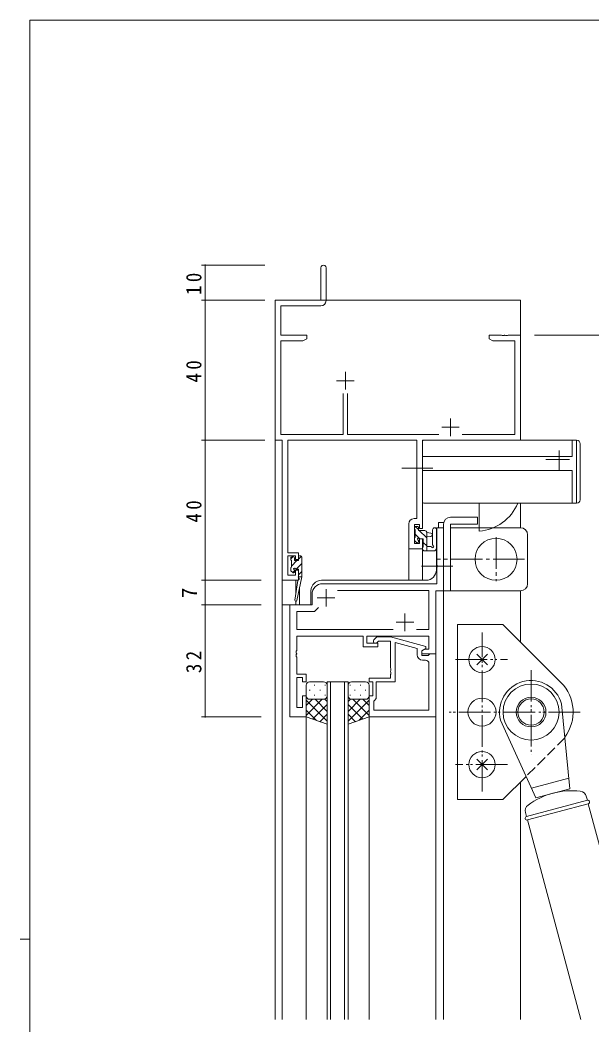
# Model space of a CAD drawing. Units: millimetres on the paper. Extents: x -420 to 373, y -297 to 267.
# Drawn here: x -420.5 to -257.4, y -22.6 to 264.4 of the extents above; entities that cross this region are included whole.
import ezdxf
from ezdxf.enums import TextEntityAlignment as Align

# ---------------------------------------------------------------- set-up
doc = ezdxf.new("R2010")
doc.units = ezdxf.units.MM
for name, pattern in [('CHAIN2', [12, 9, -1, 1, -1]), ('DASHED3', [4, 3, -1]), ('DOUBLE_CHAIN2', [12.8, 9, -1, 0.6, -0.6, 0.6, -1])]:
    doc.linetypes.add(name, pattern=pattern)
for name, color, linetype, lineweight in [('0-1_YKK_ZWAK', 7, 'Continuous', 9), ('0-3_YKK_11', 7, 'Continuous', 9), ('0-4_YKK_12', 2, 'Continuous', 9), ('0-5_YKK_13', 4, 'Continuous', 9), ('0-6_YKK_D', 6, 'Continuous', 9)]:
    doc.layers.add(name, color=color, linetype=linetype, lineweight=lineweight)
doc.styles.add('ＭＳ ゴシック', font='')
doc.styles.get('ＭＳ ゴシック').set_extended_font_data('MS Gothic')

msp = doc.modelspace()

# ---------------------------------------------------------------- linework, layer by layer
at = {"layer": '0-1_YKK_ZWAK'}
for p, q in [((-417.7, -260.575), (-417.7, 264.425)), ((352.3, 264.425), (-417.7, 264.425)), ((-420.5, 1.925), (-417.7, 1.925))]:
    msp.add_line(p, q, dxfattribs=at)
at = {"layer": '0-3_YKK_11'}
for p, q in [((-334.7, 184.425), (-334.7, 193.675)), ((-333.2, 193.675), (-333.2, 184.295)), ((-347.7, 184.425), (-334.7, 184.425)), ((-347.7, 144.425), (-347.7, 184.425)), ((-346.07, 182.795), (-346.07, 174.425)), ((-334.7, 182.795), (-346.07, 182.795)), ((-346.07, 174.425), (-338.7, 174.425)), ((-346.07, 172.795), (-346.07, 146.055)), ((-339.791, 172.795), (-346.07, 172.795)), ((-338.7, 173.425), (-339.791, 172.795)), ((-338.7, 174.425), (-338.7, 173.425)), ((-286.7, 174.425), (-283.158, 174.425)), ((-286.7, 173.425), (-286.7, 174.425)), ((-285.609, 172.795), (-286.7, 173.425)), ((-279.33, 172.795), (-285.609, 172.795)), ((-283.158, 174.425), (-282.975, 174.305)), ((-282.975, 174.305), (-282.425, 174.305)), ((-282.425, 174.305), (-282.242, 174.425)), ((-282.242, 174.425), (-282.158, 174.425)), ((-282.158, 174.425), (-281.975, 174.305)), ((-281.975, 174.305), (-281.425, 174.305)), ((-281.425, 174.305), (-281.242, 174.425)), ((-281.242, 174.425), (-277.7, 174.425)), ((-279.33, 146.055), (-279.33, 172.795)), ((-277.7, 174.425), (-277.7, 144.425)), ((-327.7, 163.925), (-327.7, 158.925)), ((-330.2, 161.425), (-325.2, 161.425)), ((-328.35, 146.055), (-328.35, 157.725)), ((-327.05, 157.725), (-327.05, 146.055)), ((-297.7, 150.625), (-297.7, 145.625)), ((-300.2, 148.125), (-295.2, 148.125)), ((-345.7, 144.425), (-347.7, 144.425)), ((-346.07, 146.055), (-328.35, 146.055)), ((-345.7, 104.425), (-345.7, 144.425)), ((-344.07, 144.425), (-344.07, 112.225)), ((-307.33, 144.425), (-344.07, 144.425)), ((-327.05, 146.055), (-301.05, 146.055)), ((-307.33, 122.025), (-307.33, 144.425)), ((-305.7, 144.425), (-305.7, 119.225)), ((-277.7, 144.425), (-305.7, 144.425)), ((-294.35, 146.055), (-279.33, 146.055)), ((-308.1, 122.025), (-307.33, 122.025)), ((-309.6, 113.425), (-309.6, 120.525)), ((-307.97, 120.395), (-307.97, 114.925)), ((-306.5, 120.395), (-307.97, 120.395)), ((-306.5, 119.225), (-306.5, 120.395)), ((-305.7, 119.225), (-306.5, 119.225)), ((-301.63, 119.425), (-301.63, 108.883)), ((-299.7, 119.425), (-301.63, 119.425)), ((-299.7, 101.425), (-299.7, 119.425)), ((-307.97, 114.925), (-306.5, 114.925)), ((-306.5, 116.225), (-305.7, 116.225)), ((-306.5, 114.925), (-306.5, 116.225)), ((-305.7, 116.225), (-305.7, 113.425)), ((-344.07, 112.225), (-341.1, 112.225)), ((-341.1, 112.225), (-341.1, 110.325)), ((-305.7, 113.425), (-309.6, 113.425)), ((-344.07, 111.425), (-344.07, 105.925)), ((-341.9, 111.425), (-344.07, 111.425)), ((-341.9, 110.325), (-341.9, 111.425)), ((-341.1, 110.325), (-341.9, 110.325)), ((-341.9, 107.325), (-341.1, 107.325)), ((-341.9, 105.925), (-341.9, 107.325)), ((-341.1, 107.325), (-341.1, 104.425)), ((-301.63, 108.883), (-301.51, 108.7)), ((-301.51, 108.15), (-301.63, 107.966)), ((-301.63, 107.966), (-301.63, 103.425)), ((-301.51, 108.7), (-301.51, 108.15)), ((-341.1, 104.425), (-345.7, 104.425)), ((-344.07, 105.925), (-341.9, 105.925)), ((-301.63, 103.425), (-334.2, 103.425)), ((-333.2, 101.925), (-333.2, 96.925)), ((-303.83, 101.495), (-329.96, 101.495)), ((-303.83, 90.355), (-303.83, 101.495)), ((-301.9, 101.425), (-299.7, 101.425)), ((-301.9, 83.425), (-301.9, 101.425)), ((-337.2, 100.425), (-337.2, 97.425)), ((-335.7, 99.425), (-330.7, 99.425)), ((-343.5, 97.425), (-343.5, 65.425)), ((-337.2, 97.425), (-343.5, 97.425)), ((-341.57, 95.495), (-341.57, 90.355)), ((-336.5, 95.495), (-341.57, 95.495)), ((-335.341, 96.653), (-336.5, 95.495)), ((-335.341, 96.653), (-336.5, 95.495)), ((-310.7, 94.925), (-310.7, 89.925)), ((-313.2, 92.425), (-308.2, 92.425)), ((-341.57, 90.355), (-314.05, 90.355)), ((-307.35, 90.355), (-303.83, 90.355)), ((-341.57, 88.425), (-322.6, 88.425)), ((-341.57, 84.383), (-341.57, 88.425)), ((-322.6, 88.425), (-322.6, 85.425)), ((-321.6, 88.425), (-303.83, 88.425)), ((-321.6, 86.425), (-321.6, 88.425)), ((-318.4, 86.425), (-321.6, 86.425)), ((-318.749, 88.225), (-319.524, 87.449)), ((-314.803, 88.225), (-318.749, 88.225)), ((-318.676, 86.6), (-318.251, 87.025)), ((-318.4, 85.425), (-318.4, 86.425)), ((-318.251, 87.025), (-314.8, 87.025)), ((-304.7, 85.518), (-314.803, 88.225)), ((-314.8, 87.025), (-314.8, 79.383)), ((-313.5, 86.633), (-307.2, 84.945)), ((-313.5, 75.425), (-313.5, 86.633)), ((-303.83, 88.425), (-303.83, 84.725)), ((-341.69, 84.2), (-341.57, 84.383)), ((-341.69, 83.65), (-341.69, 84.2)), ((-341.57, 83.466), (-341.69, 83.65)), ((-341.69, 83.2), (-341.57, 83.383)), ((-341.57, 83.383), (-341.57, 83.466)), ((-322.6, 85.425), (-318.4, 85.425)), ((-307.2, 84.945), (-307.2, 83.125)), ((-305.9, 84.225), (-304.7, 84.917)), ((-305.034, 84.725), (-305.9, 84.225)), ((-305.9, 84.225), (-305.9, 83.425)), ((-305.9, 82.925), (-305.9, 84.225)), ((-305.9, 83.425), (-301.9, 83.425)), ((-303.83, 84.725), (-305.034, 84.725)), ((-304.7, 84.917), (-304.7, 85.518)), ((-303.6, 83.425), (-303.9, 83.125)), ((-301.9, 83.425), (-303.6, 83.425)), ((-301.9, 65.425), (-301.9, 83.425)), ((-341.69, 82.65), (-341.69, 83.2)), ((-341.57, 82.466), (-341.69, 82.65)), ((-341.57, 77.625), (-341.57, 82.466)), ((-304.1, 82.925), (-305.9, 82.925)), ((-305.7, 81.625), (-304.83, 81.625)), ((-303.9, 83.125), (-304.1, 82.925)), ((-303.83, 80.625), (-303.83, 67.355)), ((-338.9, 77.625), (-341.57, 77.625)), ((-338.9, 75.425), (-338.9, 77.625)), ((-314.8, 79.383), (-314.68, 79.2)), ((-314.68, 78.65), (-314.8, 78.466)), ((-314.8, 78.466), (-314.8, 78.383)), ((-314.8, 78.383), (-314.68, 78.2)), ((-314.68, 77.65), (-314.8, 77.466)), ((-314.68, 79.2), (-314.68, 78.65)), ((-314.68, 78.2), (-314.68, 77.65)), ((-341.57, 76.625), (-339.9, 76.625)), ((-341.57, 68.125), (-341.57, 76.625)), ((-339.9, 76.625), (-339.9, 75.425)), ((-339.9, 75.425), (-338.9, 75.425)), ((-320.9, 76.425), (-320.9, 75.425)), ((-314.8, 76.425), (-320.9, 76.425)), ((-320.9, 75.425), (-319.9, 75.425)), ((-319.9, 75.425), (-319.9, 71.425)), ((-318.9, 75.425), (-313.5, 75.425)), ((-318.9, 70.625), (-318.9, 75.425)), ((-314.8, 77.466), (-314.8, 76.425)), ((-339.9, 71.425), (-339.9, 68.125)), ((-338.9, 71.425), (-339.9, 71.425)), ((-338.9, 65.425), (-338.9, 71.425)), ((-320.9, 71.425), (-320.9, 65.425)), ((-319.9, 71.425), (-320.9, 71.425)), ((-319.6, 69.925), (-319.4, 70.125)), ((-319.6, 67.355), (-319.6, 69.925)), ((-319.4, 70.125), (-318.9, 70.625)), ((-339.9, 68.125), (-341.57, 68.125)), ((-303.83, 67.355), (-319.6, 67.355)), ((-303.83, 67.355), (-319.6, 67.355)), ((-343.5, 65.425), (-338.9, 65.425)), ((-320.9, 65.425), (-301.9, 65.425))]:
    msp.add_line(p, q, dxfattribs=at)
for centre, radius, start, end in [((-333.95, 193.675), 0.75, 359.99998, 180), ((-334.7, 184.295), 1.5, 270, 359.99998), ((-308.1, 120.525), 1.5, 90, 179.99998), ((-334.2, 100.425), 3, 90, 179.99998), ((-319.1, 87.025), 0.6, 134.99998, 315), ((-305.7, 83.125), 1.5, 180, 269.99998), ((-304.83, 80.625), 1, 0, 89.99998)]:
    msp.add_arc(centre, radius, start, end, dxfattribs=at)
at = {"layer": '0-4_YKK_12'}
for p, q in [((-347.7, 184.425), (-277.7, 184.425)), ((-277.7, 184.425), (-277.7, 144.425)), ((-347.7, 174.425), (-347.7, -21.075)), ((-277.7, 144.725), (-277.7, 174.425)), ((-277.7, 144.725), (-277.7, 144.425)), ((-277.7, 126.425), (-277.7, 119.425)), ((-301.7, 107.425), (-301.7, 119.425)), ((-299.7, 119.425), (-301.7, 119.425)), ((-299.7, 119.425), (-299.7, -21.075)), ((-309.6, 113.425), (-309.6, 104.425)), ((-305.7, 113.425), (-309.6, 113.425)), ((-305.7, 113.425), (-305.7, 104.425)), ((-345.7, 104.725), (-345.699, 97.425)), ((-341.8, 104.425), (-345.7, 104.424)), ((-341.8, 104.425), (-341.8, 100.768)), ((-334.499, 104.425), (-304.7, 104.425)), ((-277.7, 101.425), (-277.7, 86.747)), ((-341.8, 98.427), (-341.8, 97.425)), ((-345.7, -21.075), (-345.699, 97.425)), ((-343.499, 65.425), (-343.499, 97.425)), ((-332.9, 75.426), (-326.9, 75.426)), ((-332.9, -21.075), (-332.9, 75.426)), ((-331.9, 75.426), (-331.9, -21.075)), ((-327.9, -21.075), (-327.9, 75.426)), ((-326.9, 75.426), (-326.9, -21.075)), ((-338.9, 65.425), (-343.499, 65.425)), ((-338.9, 65.425), (-343.499, 65.425)), ((-338.9, -21.075), (-338.9, 65.425)), ((-320.9, 65.725), (-320.9, -21.075)), ((-308.9, 65.425), (-301.9, 65.425)), ((-301.9, 65.425), (-301.9, -21.075)), ((-277.7, 46.806), (-277.7, -21.075))]:
    msp.add_line(p, q, dxfattribs=at)
at = {"layer": '0-4_YKK_12', "linetype": 'CHAIN2'}
msp.add_line((-297.035, 108.425), (-305.921, 108.425), dxfattribs=at)
at = {"layer": '0-4_YKK_12'}
msp.add_lwpolyline([(-337.499, 101.425), (-337.499, 97.425), (-345.699, 97.425)], dxfattribs=at)
for centre, start, end in [((-304.7, 107.425), 270, 0), ((-334.499, 101.425), 90, 180)]:
    msp.add_arc(centre, 3, start, end, dxfattribs=at)
at = {"layer": '0-5_YKK_13'}
for p, q in [((-305.7, 126.825), (-305.7, 144.025)), ((-305.3, 144.425), (-261.7, 144.425)), ((-263, 139.775), (-263, 144.425)), ((-261.7, 126.425), (-261.7, 144.425)), ((-260.7, 143.425), (-260.7, 127.425)), ((-263, 139.775), (-305.7, 139.775)), ((-263, 135.775), (-305.7, 135.775)), ((-263, 126.425), (-263, 135.775)), ((-261.7, 126.425), (-305.3, 126.425)), ((-289.5, 126.425), (-289.5, 118.425)), ((-301.08, 120.925), (-299.637, 120.925)), ((-301.08, 119.425), (-301.08, 120.925)), ((-290, 122.425), (-297.7, 122.425)), ((-290, 120.425), (-290, 122.425)), ((-307.97, 119.525), (-307.97, 119.025)), ((-307.775, 119.806), (-306.87, 118.901)), ((-307.77, 118.825), (-307.77, 116.725)), ((-307.17, 119.825), (-307.67, 119.825)), ((-306.87, 118.625), (-306.87, 119.525)), ((-304.97, 118.625), (-306.87, 118.625)), ((-306.594, 118.625), (-304.47, 116.501)), ((-304.47, 112.825), (-304.47, 118.125)), ((-304.47, 118.025), (-303.326, 117.923)), ((-302.8, 114.561), (-302.8, 118.808)), ((-301.6, 113.63), (-301.6, 118.808)), ((-301.08, 119.425), (-299.7, 119.425)), ((-299.7, 120.425), (-299.7, 101.425)), ((-299.7, 118.925), (-299.7, 104.025)), ((-297.7, 120.425), (-290, 120.425)), ((-297.7, 119.425), (-297.7, 120.425)), ((-277.7, 119.425), (-297.7, 119.425)), ((-297.7, 101.425), (-297.7, 119.425)), ((-307.97, 116.525), (-307.97, 115.925)), ((-307.882, 115.713), (-307.382, 115.213)), ((-307.77, 117.556), (-306.44, 116.226)), ((-306.87, 115.425), (-306.87, 115.764)), ((-306.409, 116.225), (-305.47, 116.225)), ((-305.47, 116.225), (-305.47, 113.925)), ((-305.47, 115.256), (-304.47, 114.256)), ((-304.47, 116.825), (-303.326, 116.927)), ((-275.7, 103.425), (-275.7, 117.425)), ((-305.67, 113.725), (-305.67, 113.125)), ((-305.67, 113.211), (-305.284, 112.825)), ((-305.37, 112.825), (-302.407, 112.825)), ((-303.29, 114.025), (-304.47, 114.025)), ((-301.668, 113.44), (-302.02, 113.008)), ((-342.682, 111.125), (-343.3, 110.507)), ((-343.3, 110.825), (-343.3, 110.325)), ((-343.1, 110.125), (-343.1, 108.125)), ((-341.537, 110.025), (-343.1, 108.462)), ((-342.5, 111.125), (-343, 111.125)), ((-342.2, 110.025), (-342.2, 110.825)), ((-341.1, 110.025), (-342.2, 110.025)), ((-340.1, 109.217), (-341.692, 107.625)), ((-340.207, 111.355), (-341.1, 110.462)), ((-341.1, 111.125), (-341.1, 110.025)), ((-340.4, 111.425), (-340.8, 111.425)), ((-340.1, 111.125), (-340.1, 105.427)), ((-343.3, 107.925), (-343.3, 107.325)), ((-343.212, 107.113), (-342.712, 106.613)), ((-342.2, 107.117), (-342.708, 106.609)), ((-342.2, 106.825), (-342.2, 107.164)), ((-341.739, 107.625), (-341.1, 107.625)), ((-341.1, 107.625), (-341.1, 105.427)), ((-340.1, 106.972), (-341.1, 105.972)), ((-341.273, 104.313), (-342.097, 98.771)), ((-340.1, 105.427), (-341.506, 98.666)), ((-341.1, 105.427), (-341.114, 105.34)), ((-340.1, 105.427), (-341.1, 105.427)), ((-340.8, 102.061), (-340.8, 97.425)), ((-299.7, 101.425), (-277.7, 101.425)), ((-295.7, 91.777), (-295.7, 41.777)), ((-282.729, 91.777), (-295.7, 91.777)), ((-266.215, 75.262), (-282.729, 91.777)), ((-290.22, 83.297), (-287.18, 80.256)), ((-290.22, 80.256), (-287.18, 83.297)), ((-333.9, 75.425), (-337.9, 75.425)), ((-325.9, 75.425), (-321.9, 75.425)), ((-338.9, 74.425), (-338.9, 71.425)), ((-337.98, 73.061), (-337.78, 73.061)), ((-336.565, 74.476), (-336.365, 74.476)), ((-334.95, 73.061), (-334.75, 73.061)), ((-333.535, 74.476), (-333.335, 74.476)), ((-332.9, 71.425), (-332.9, 74.425)), ((-326.9, 71.425), (-326.9, 74.425)), ((-326.265, 74.476), (-326.465, 74.476)), ((-324.85, 73.061), (-325.05, 73.061)), ((-323.235, 74.476), (-323.435, 74.476)), ((-321.82, 73.061), (-322.02, 73.061)), ((-320.9, 74.425), (-320.9, 71.425)), ((-338.9, 65.425), (-338.9, 71.425)), ((-337.108, 70.425), (-338.9, 68.633)), ((-334.28, 70.425), (-338.9, 65.805)), ((-338.9, 70.156), (-332.9, 64.156)), ((-337.9, 70.425), (-334.3, 70.425)), ((-337.5, 70.425), (-333.9, 70.425)), ((-332.9, 68.976), (-337.096, 64.78)), ((-336.565, 71.646), (-336.365, 71.646)), ((-336.34, 70.425), (-332.9, 66.985)), ((-333.568, 70.481), (-332.9, 69.813)), ((-333.535, 71.646), (-333.335, 71.646)), ((-332.9, 63.282), (-332.9, 71.425)), ((-326.9, 71.425), (-326.9, 63.282)), ((-326.232, 70.481), (-326.9, 69.813)), ((-323.46, 70.425), (-326.9, 66.985)), ((-320.9, 70.156), (-326.9, 64.156)), ((-326.9, 68.976), (-322.704, 64.78)), ((-326.265, 71.646), (-326.465, 71.646)), ((-322.3, 70.425), (-325.9, 70.425)), ((-325.52, 70.425), (-320.9, 65.804)), ((-321.9, 70.425), (-325.5, 70.425)), ((-323.235, 71.646), (-323.435, 71.646)), ((-322.692, 70.425), (-320.9, 68.633)), ((-320.9, 65.425), (-320.9, 71.425)), ((-266.007, 69.106), (-263.659, 44.888)), ((-338.9, 67.328), (-335.939, 64.367)), ((-332.9, 66.148), (-335.012, 64.036)), ((-326.9, 66.148), (-324.788, 64.036)), ((-320.9, 67.328), (-323.861, 64.367)), ((-332.9, 63.282), (-338.9, 65.425)), ((-326.9, 63.282), (-320.9, 65.425)), ((-283.393, 64.447), (-273.318, 42.3)), ((-287.18, 50.256), (-290.22, 53.297)), ((-287.18, 53.297), (-290.22, 50.256)), ((-276.097, 48.409), (-282.729, 41.777)), ((-263.952, 47.916), (-274.577, 45.069)), ((-263.659, 44.888), (-273.318, 42.3)), ((-295.7, 41.777), (-282.729, 41.777)), ((-258.63, 41.577), (-276.017, 36.918)), ((-258.372, 40.611), (-275.758, 35.952)), ((-258.936, 42.719), (-258.63, 41.577)), ((-258.372, 40.611), (-241.843, -21.075)), ((-276.323, 38.06), (-276.017, 36.918)), ((-275.758, 35.952), (-260.478, -21.075))]:
    msp.add_line(p, q, dxfattribs=at)
at = {"layer": '0-5_YKK_13', "linetype": 'CHAIN2'}
for p, q in [((-266.7, 141.484), (-266.7, 135.838)), ((-263.702, 138.925), (-270.53, 138.925)), ((-302.715, 136.425), (-311.601, 136.425)), ((-284.7, 116.725), (-284.7, 104.125)), ((-276.54, 110.425), (-301.749, 110.425))]:
    msp.add_line(p, q, dxfattribs=at)
at = {"layer": '0-5_YKK_13', "linetype": 'DOUBLE_CHAIN2'}
for p, q in [((-288.7, 44.047), (-288.7, 89.506)), ((-296.244, 81.777), (-281.418, 81.777)), ((-274.7, 78.777), (-274.7, 54.777)), ((-260.7, 66.777), (-298.054, 66.777)), ((-281.418, 51.777), (-296.244, 51.777))]:
    msp.add_line(p, q, dxfattribs=at)
at = {"layer": '0-5_YKK_13', "linetype": 'DASHED3'}
msp.add_line((-265.069, 59.437), (-276.097, 48.409), dxfattribs=at)
at = {"layer": '0-5_YKK_13'}
for centre, radius in [((-284.7, 110.425), 6), ((-288.7, 81.777), 3.75), ((-274.7, 66.777), 8), ((-288.7, 66.777), 4), ((-274.7, 66.777), 4.25), ((-274.7, 66.777), 3.75), ((-288.7, 51.777), 3.75)]:
    msp.add_circle(centre, radius, dxfattribs=at)
for centre, radius, start, end in [((-305.3, 144.025), 0.4, 90, 180), ((-261.7, 143.425), 1, 0, 90), ((-305.3, 126.825), 0.4, 180, 270), ((-290.5, 131.425), 13, 274.41171, 337.38013), ((-261.7, 127.425), 1, 270, 0), ((-297.7, 120.425), 2, 90, 180), ((-307.67, 119.525), 0.3, 90, 180), ((-307.77, 119.025), 0.2, 180, 270), ((-307.17, 119.525), 0.3, 0, 90), ((-304.97, 118.125), 0.5, 0, 90), ((-303.37, 117.425), 0.5, 275.09206, 84.90793), ((-302.2, 118.808), 0.6, 0, 180), ((-277.7, 117.425), 2, 0, 90), ((-307.77, 116.525), 0.2, 90, 180), ((-307.67, 115.925), 0.3, 180, 225), ((-307.17, 115.425), 0.3, 225, 0), ((-306.87, 116.225), 0.25, 33.05573, 236.94426), ((-307.17, 115.764), 0.3, 0, 56.94426), ((-306.409, 116.525), 0.3, 213.05573, 270), ((-305.47, 113.725), 0.2, 90, 180), ((-305.37, 113.125), 0.3, 180, 270), ((-303.29, 113.725), 0.3, 30, 90), ((-302.77, 114.025), 0.3, 210, 63.2563), ((-302.5, 114.561), 0.3, 180, 243.2563), ((-302.407, 113.325), 0.5, 270, 320.76546), ((-301.9, 113.63), 0.3, 320.76546, 0), ((-343, 110.825), 0.3, 90, 180), ((-343.1, 110.325), 0.2, 180, 270), ((-342.5, 110.825), 0.3, 0, 90), ((-340.8, 111.125), 0.3, 90, 180), ((-340.4, 111.125), 0.3, 0, 90), ((-343.1, 107.925), 0.2, 90, 180), ((-343, 107.325), 0.3, 180, 225), ((-342.5, 106.825), 0.3, 225, 0), ((-342.2, 107.625), 0.25, 33.05573, 236.94426), ((-342.5, 107.164), 0.3, 0, 56.94426), ((-341.739, 107.925), 0.3, 213.05573, 270), ((-340.977, 104.269), 0.3, 111.55064, 171.55064), ((-340.818, 105.292), 0.3, 170.80246, 230.80246), ((-341.197, 104.827), 0.3, 291.55064, 50.80246), ((-277.7, 103.425), 2, 270, 0), ((-341.8, 98.727), 0.3, 171.55064, 348.25018), ((-337.9, 74.425), 1, 90, 180), ((-333.9, 74.425), 1, 0, 90), ((-325.9, 74.425), 1, 90, 180), ((-321.9, 74.425), 1, 0, 90), ((-274.7, 66.777), 9, 15, 195), ((-274.7, 66.777), 12, 323.25166, 45), ((-337.9, 71.425), 1, 180, 270), ((-337.9, 71.425), 1, 180, 270), ((-333.9, 71.425), 1, 270, 0), ((-333.9, 71.425), 1, 270, 0), ((-325.9, 71.425), 1, 180, 270), ((-325.9, 71.425), 1, 180, 270), ((-321.9, 71.425), 1, 270, 0), ((-321.9, 71.425), 1, 270, 0), ((-262.988, 23.068), 21.25, 83.6763, 126.32368), ((-260.868, 42.201), 2, 15, 83.6763), ((-274.391, 38.578), 2, 126.32368, 195), ((-258.501, 41.094), 0.5, 285, 105), ((-275.888, 36.435), 0.5, 105, 285)]:
    msp.add_arc(centre, radius, start, end, dxfattribs=at)
at = {"layer": '0-6_YKK_D'}
for p, q in [((-350.7, 194.425), (-368.7, 194.425)), ((-367.7, 184.425), (-367.7, 194.425)), ((-350.7, 184.425), (-368.7, 184.425)), ((-350.7, 184.425), (-368.7, 184.425)), ((-367.7, 144.425), (-367.7, 184.425)), ((-273.7, 174.425), (-186.7, 174.425)), ((-350.7, 144.425), (-368.7, 144.425)), ((-351.7, 144.425), (-368.7, 144.425)), ((-367.7, 144.425), (-367.7, 104.425)), ((-351.7, 104.425), (-368.7, 104.425)), ((-351.7, 104.425), (-368.7, 104.425)), ((-367.7, 104.425), (-367.7, 97.425)), ((-351.7, 97.425), (-368.7, 97.425)), ((-351.7, 97.425), (-368.7, 97.425)), ((-367.7, 97.425), (-367.7, 65.425)), ((-351.7, 65.425), (-368.7, 65.425))]:
    msp.add_line(p, q, dxfattribs=at)
for centre, start, end in [((-367.7, 194.425), 90, 270), ((-367.7, 194.425), 270, 90), ((-367.7, 184.425), 90, 270), ((-367.7, 184.425), 90, 270), ((-367.7, 184.425), 270, 90), ((-367.7, 184.425), 270, 90), ((-367.7, 144.425), 90, 270), ((-367.7, 144.425), 90, 270), ((-367.7, 144.425), 270, 90), ((-367.7, 144.425), 270, 90), ((-367.7, 104.425), 90, 270), ((-367.7, 104.425), 90, 270), ((-367.7, 104.425), 270, 90), ((-367.7, 104.425), 270, 90), ((-367.7, 97.425), 90, 270), ((-367.7, 97.425), 90, 270), ((-367.7, 97.425), 270, 90), ((-367.7, 97.425), 270, 90), ((-367.7, 65.425), 90, 270), ((-367.7, 65.425), 270, 90)]:
    msp.add_arc(centre, 0.106, start, end, dxfattribs=at)

# ---------------------------------------------------------------- texts
at = {"layer": '0-6_YKK_D', "color": 3, "style": 'ＭＳ ゴシック'}
msp.add_text('7', height=4.399, rotation=90, dxfattribs=at).set_placement((-368.7, 99.325), align=Align.BOTTOM_LEFT)
at = {"layer": '0-6_YKK_D', "color": 3, "char_height": 4.399, "attachment_point": 7, "rotation": 90, "style": 'ＭＳ ゴシック'}
for s, insert in [('\\T1.36;\\W0.9;10', (-368.7, 185.905)), ('\\T1.36;\\W0.9;40', (-368.7, 160.905)), ('\\T1.36;\\W0.9;40', (-368.7, 120.905)), ('\\T1.36;\\W0.9;32', (-368.7, 77.905))]:
    msp.add_mtext(s, dxfattribs=dict(at, insert=insert))

doc.saveas('drawing.dxf')
